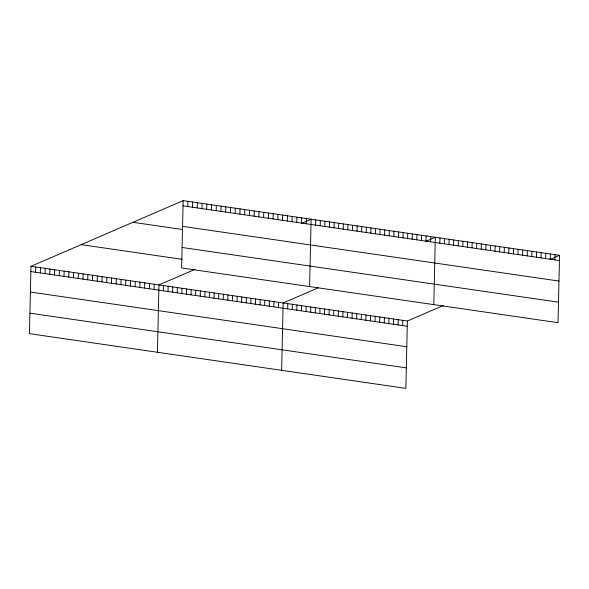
<?xml version="1.0" encoding="UTF-8"?>
<svg xmlns="http://www.w3.org/2000/svg" width="589" height="589" viewBox="0 0 589 589"><rect width="100%" height="100%" fill="white"/><g stroke="black" fill="none" stroke-linecap="round" stroke-linejoin="round"><path stroke-width="0.88" d="M183.142 200.628L181.618 267.98L558.019 322.684L559.55 255.339L183.142 200.628L30.981 266.316L29.45 333.661L405.858 388.372L407.382 321.02L443.252 305.536M35.598 272.236L35.715 267.008M40.339 272.928L40.457 267.693M45.081 273.613L45.198 268.385M49.822 274.305L49.94 269.07M54.556 274.989L54.681 269.762M59.298 275.681L59.415 270.447M64.039 276.374L64.157 271.139M68.78 277.058L68.898 271.831M73.522 277.75L73.64 272.516M78.256 278.435L78.381 273.208M82.997 279.127L83.115 273.892M87.739 279.812L87.857 274.584M92.48 280.504L92.598 275.269M97.222 281.189L97.34 275.961M101.956 281.881L102.074 276.653M106.697 282.573L106.815 277.338M111.439 283.257L111.557 278.03M116.18 283.95L116.298 278.715M120.922 284.634L121.04 279.407M125.656 285.326L125.774 280.092M130.397 286.011L130.515 280.784M135.139 286.703L135.256 281.468M139.88 287.395L139.998 282.16M144.614 288.08L144.739 282.853M149.356 288.772L149.473 283.537M154.097 289.457L154.215 284.229M157.425 352.266L158.956 284.914L194.826 269.431M163.44 290.819L163.558 285.584M168.042 291.489L168.16 286.254M172.636 292.151L172.761 286.924M177.237 292.821L177.355 287.594M181.839 293.491L181.957 288.257M187.766 206.548L187.884 201.32M186.441 294.161L186.558 288.927M192.507 207.24L192.625 202.005M191.042 294.831L191.16 289.597M197.249 207.924L197.367 202.697M195.644 295.494L195.762 290.267M201.983 208.616L202.101 203.389M200.245 296.164L200.363 290.937M206.724 209.309L206.842 204.074M204.839 296.834L204.965 291.599M209.441 297.504L209.559 292.269M211.466 209.993L211.584 204.766M214.043 298.174L214.16 292.939M216.207 210.685L216.325 205.451M218.644 298.837L218.762 293.609M220.949 211.37L221.066 206.143M223.246 299.507L223.364 294.279M225.683 212.062L225.801 206.827M227.847 300.176L227.965 294.949M230.424 212.747L230.542 207.519M232.449 300.846L232.567 295.612M235.166 213.439L235.283 208.204M237.043 301.516L237.168 296.282M239.907 214.131L240.025 208.896M241.645 302.186L241.762 296.952M244.641 214.816L244.766 209.588M246.246 302.849L246.364 297.622M249.383 215.508L249.5 210.273M250.848 303.519L250.966 298.292M254.124 216.192L254.242 210.965M255.449 304.189L255.567 298.954M258.865 216.885L258.983 211.65M260.051 304.859L260.169 299.624M263.607 217.569L263.725 212.342M264.652 305.529L264.77 300.294M268.341 218.261L268.466 213.027M269.247 306.192L269.372 300.964M273.082 218.953L273.2 213.719M273.848 306.862L273.966 301.634M277.824 219.638L277.942 214.411M278.45 307.532L278.568 302.304M282.565 220.33L282.683 215.095M281.645 370.319L283.169 302.967L318.244 287.83M287.307 221.015L287.425 215.788M287.653 308.872L287.771 303.637M292.041 221.707L292.166 216.472M292.254 309.542L292.372 304.307M296.782 222.392L296.9 217.164M296.856 310.204L296.974 304.977M301.524 223.084L301.642 217.849M301.45 310.874L301.575 305.647M306.265 223.776L306.383 218.541M306.052 311.544L306.17 306.309M309.593 286.578L311.125 219.233L301.561 223.356M310.653 312.214L310.771 306.979M315.601 225.131L315.726 219.896M315.255 312.884L315.373 307.649M320.202 225.801L320.32 220.566M319.856 313.547L319.974 308.319M324.804 226.471L324.922 221.236M324.458 314.217L324.576 308.989M329.406 227.133L329.523 221.906M329.06 314.887L329.177 309.652M334.007 227.803L334.125 222.576M333.654 315.557L333.779 310.322M338.609 228.473L338.727 223.238M338.255 316.227L338.373 310.992M343.21 229.143L343.328 223.908M342.857 316.889L342.975 311.662M347.804 229.813L347.93 224.578M347.458 317.559L347.576 312.332M352.406 230.476L352.524 225.248M352.06 318.229L352.178 313.002M357.008 231.146L357.125 225.918M356.662 318.899L356.779 313.665M361.609 231.816L361.727 226.588M361.263 319.569L361.381 314.335M366.211 232.486L366.329 227.251M365.857 320.239L365.983 315.005M370.812 233.156L370.93 227.921M370.459 320.902L370.577 315.675M375.414 233.826L375.532 228.591M375.06 321.572L375.178 316.345M380.008 234.488L380.133 229.261M379.662 322.242L379.78 317.007M384.61 235.158L384.727 229.931M384.264 322.912L384.381 317.677M389.211 235.828L389.329 230.593M388.865 323.582L388.983 318.347M393.813 236.498L393.931 231.263M393.467 324.244L393.585 319.017M398.414 237.168L398.532 231.933M398.061 324.914L398.186 319.687M403.016 237.831L403.134 232.603M402.662 325.584L402.78 320.357M407.617 238.501L407.735 233.273M412.212 239.171L412.337 233.936M416.813 239.841L416.931 234.606M421.415 240.511L421.533 235.276M426.016 241.173L426.134 235.946M430.618 241.843L430.736 236.616M433.806 304.631L435.337 237.286L425.773 241.409M439.821 243.183L439.939 237.949M444.415 243.853L444.54 238.619M449.017 244.523L449.135 239.289M453.618 245.186L453.736 239.959M458.22 245.856L458.338 240.629M462.821 246.526L462.939 241.291M467.423 247.196L467.541 241.961M472.025 247.866L472.142 242.631M476.619 248.529L476.744 243.301M481.22 249.199L481.338 243.971M485.822 249.869L485.94 244.641M490.423 250.539L490.541 245.304M495.025 251.208L495.143 245.974M499.627 251.878L499.744 246.644M504.228 252.541L504.346 247.314M508.822 253.211L508.948 247.984M513.424 253.881L513.542 248.646M518.025 254.551L518.143 249.316M522.627 255.221L522.745 249.986M527.229 255.884L527.346 250.656M531.83 256.554L531.948 251.326M536.432 257.224L536.55 251.996M541.026 257.894L541.151 252.659M545.628 258.564L545.745 253.329M550.229 259.226L550.347 253.999M554.831 259.896L554.948 254.669M549.986 259.462L559.55 255.339M183.024 205.863L559.432 260.566M182.561 226.36L558.968 281.063M132.93 222.303L182.7 229.541M182.082 247.476L558.49 302.186M81.194 244.641L182.31 259.337M30.981 266.316L407.382 321.02M30.856 271.551L407.264 326.254M30.392 292.048L406.8 346.752M29.914 313.164L406.322 367.875"/></g></svg>
